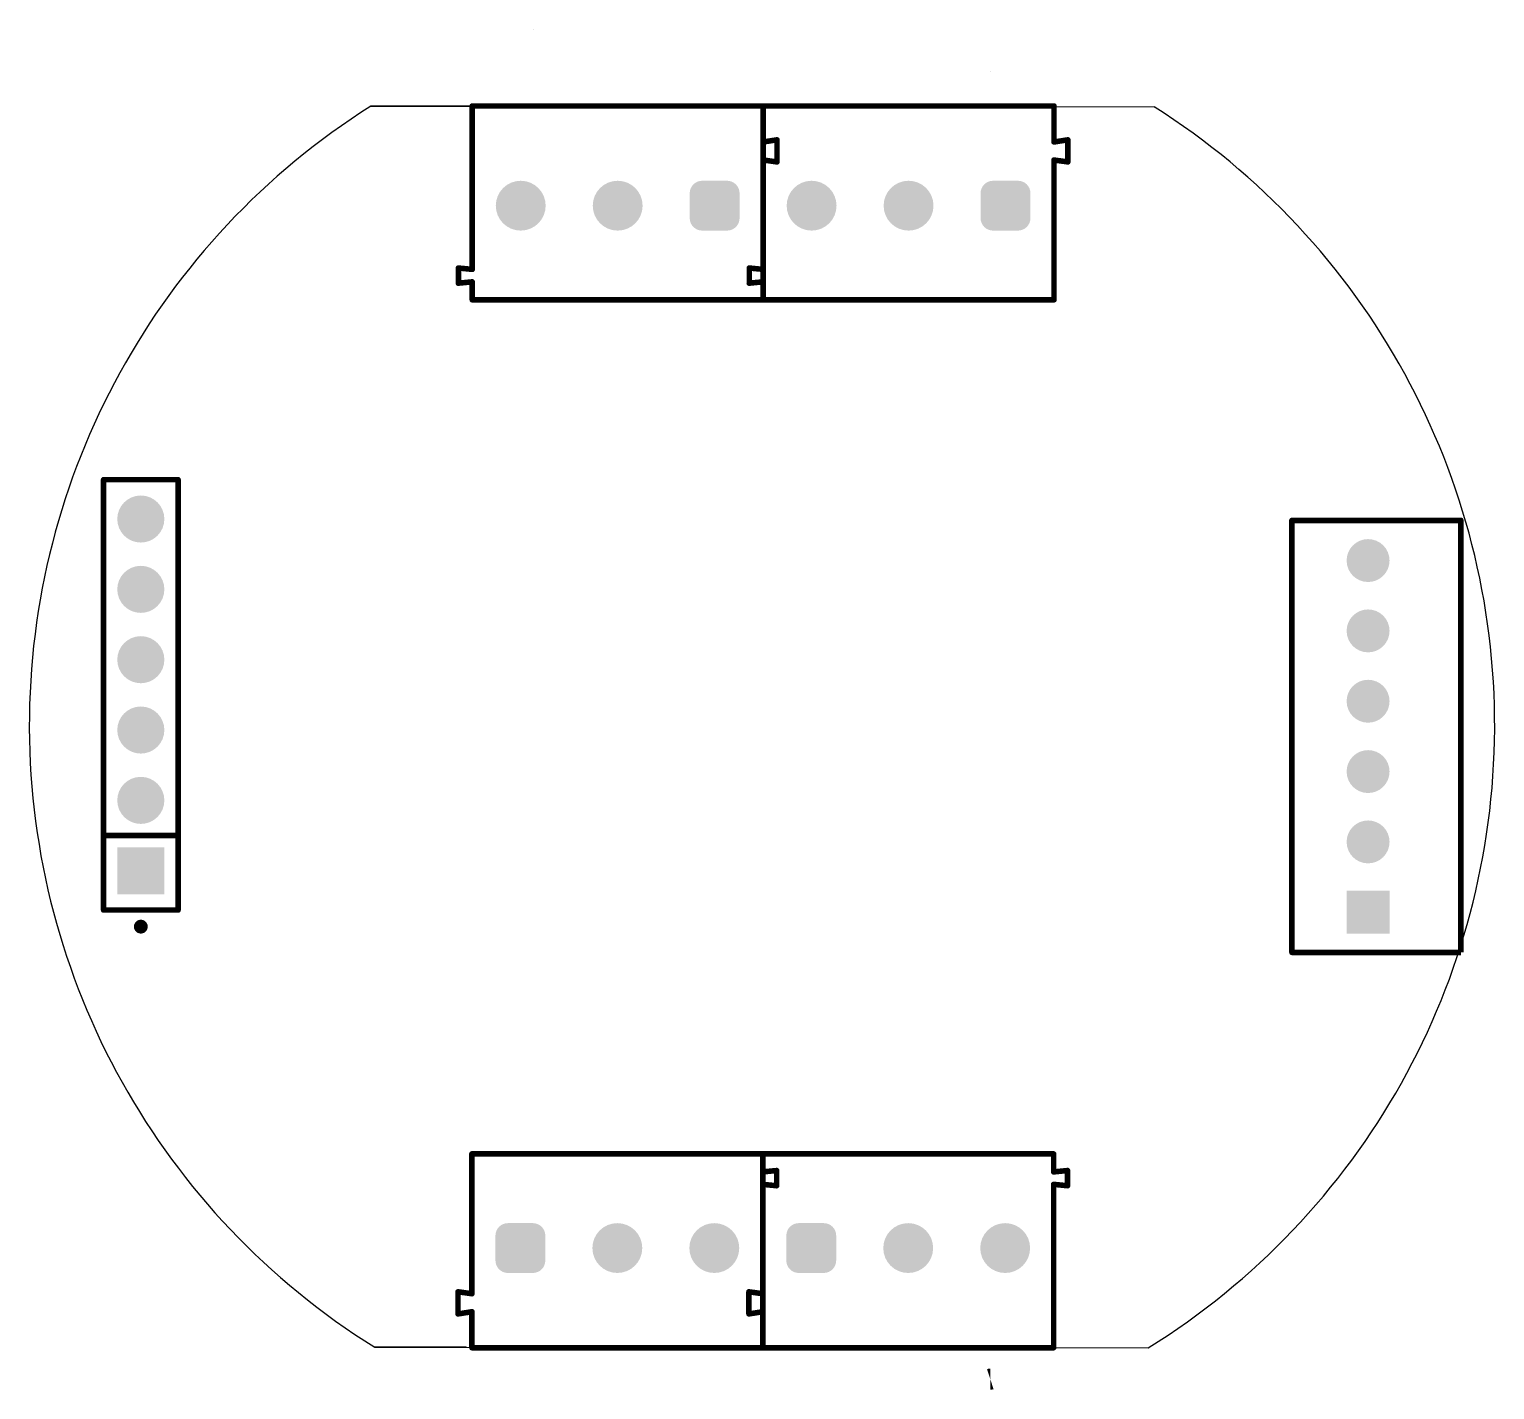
# Model space of a CAD drawing. Header units: millimetres. Extents: x 58.4 to 111.3, y 0.2 to 49.3.
import ezdxf

# ---------------------------------------------------------------- set-up
doc = ezdxf.new("R2010")
doc.units = ezdxf.units.MM
doc.layers.add('Mechanical1', color=6, linetype='Continuous')
doc.layers.add('TopOverlay', color=2, linetype='Continuous')

msp = doc.modelspace()

# ---------------------------------------------------------------- hatches: boundary and pattern name
at = {"layer": 'TopOverlay'}
h = msp.add_hatch(color=2, dxfattribs=at)
edge = h.paths.add_edge_path()
edge.add_arc((76.11374842918248, 42.97531126230803), 0.8999981999999999, 0, 360)
h = msp.add_hatch(color=2, dxfattribs=at)
edge = h.paths.add_edge_path()
edge.add_arc((76.11374842918248, 42.97531126230803), 0.5999988, 0, 360)
h = msp.add_hatch(color=2, dxfattribs=at)
edge = h.paths.add_edge_path()
edge.add_arc((79.61371602918248, 42.97531126230803), 0.8999981999999999, 0, 360)
h = msp.add_hatch(color=2, dxfattribs=at)
edge = h.paths.add_edge_path()
edge.add_arc((79.61371602918248, 42.97531126230803), 0.5999988, 0, 360)
h = msp.add_hatch(color=2, dxfattribs=at)
edge = h.paths.add_edge_path()
edge.add_arc((83.56373479918248, 42.52531089230804), 0.4499991, 270, 360)
edge.add_line((84.01373389918248, 42.52531089230804), (84.01373389918248, 43.42531163230805))
edge.add_arc((83.56373479918248, 43.42531163230805), 0.4499991, 0, 90)
edge.add_line((83.56373479918248, 43.87531073230804), (82.66373405918247, 43.87531073230804))
edge.add_arc((82.66373405918247, 43.42531163230805), 0.4499991, 90, 180.0000000000008)
edge.add_line((82.21373495918247, 43.42531163230805), (82.21373495918247, 42.52531089230804))
edge.add_arc((82.66373405918247, 42.52531089230804), 0.4499991, 180, 270)
edge.add_line((82.66373405918247, 42.07531179230804), (83.56373479918248, 42.07531179230804))
h = msp.add_hatch(color=2, dxfattribs=at)
edge = h.paths.add_edge_path()
edge.add_arc((83.11373442918247, 42.97531126230803), 0.5999988, 0, 360)
h = msp.add_hatch(color=2, dxfattribs=at)
edge = h.paths.add_edge_path()
edge.add_arc((86.61370202918248, 42.97531126230803), 0.8999981999999999, 0, 360)
h = msp.add_hatch(color=2, dxfattribs=at)
edge = h.paths.add_edge_path()
edge.add_arc((86.61370202918248, 42.97531126230803), 0.5999988, 0, 360)
h = msp.add_hatch(color=2, dxfattribs=at)
edge = h.paths.add_edge_path()
edge.add_arc((90.11372042918248, 42.97531126230803), 0.8999981999999999, 0, 360)
h = msp.add_hatch(color=2, dxfattribs=at)
edge = h.paths.add_edge_path()
edge.add_arc((90.11372042918248, 42.97531126230803), 0.5999988, 0, 360)
h = msp.add_hatch(color=2, dxfattribs=at)
edge = h.paths.add_edge_path()
edge.add_arc((94.06373919918246, 42.52531089230804), 0.4499991, 270, 360)
edge.add_line((94.51373829918246, 42.52531089230804), (94.51373829918246, 43.42531163230805))
edge.add_arc((94.06373919918246, 43.42531163230805), 0.4499991, 0, 90)
edge.add_line((94.06373919918246, 43.87531073230804), (93.16373845918247, 43.87531073230804))
edge.add_arc((93.16373845918247, 43.42531163230805), 0.4499991, 90, 180.0000000000008)
edge.add_line((92.71373935918248, 43.42531163230805), (92.71373935918248, 42.52531089230804))
edge.add_arc((93.16373845918247, 42.52531089230804), 0.4499991, 180, 270)
edge.add_line((93.16373845918247, 42.07531179230804), (94.06373919918246, 42.07531179230804))
h = msp.add_hatch(color=2, dxfattribs=at)
edge = h.paths.add_edge_path()
edge.add_arc((93.6137388291825, 42.97531126230803), 0.5999988, 0, 360)
h = msp.add_hatch(color=256, dxfattribs=at)
edge = h.paths.add_edge_path()
edge.add_arc((62.39999966, 31.66000018), 0.8499983, 0, 360)
h = msp.add_hatch(color=256, dxfattribs=at)
edge = h.paths.add_edge_path()
edge.add_arc((62.39999966, 31.66000018), 0.5499989, 0, 360)
h = msp.add_hatch(color=256, dxfattribs=at)
edge = h.paths.add_edge_path()
edge.add_arc((106.70157222, 30.15997016), 0.77499972, 0, 360)
h = msp.add_hatch(color=256, dxfattribs=at)
edge = h.paths.add_edge_path()
edge.add_arc((106.70157222, 30.15997016), 0.4999990000000001, 0, 360)
h = msp.add_hatch(color=256, dxfattribs=at)
edge = h.paths.add_edge_path()
edge.add_arc((62.39999966, 29.12000018), 0.8499983, 0, 360)
h = msp.add_hatch(color=256, dxfattribs=at)
edge = h.paths.add_edge_path()
edge.add_arc((62.39999966, 29.12000018), 0.5499989, 0, 360)
h = msp.add_hatch(color=256, dxfattribs=at)
edge = h.paths.add_edge_path()
edge.add_arc((106.70157222, 27.61997016), 0.77499972, 0, 360)
h = msp.add_hatch(color=256, dxfattribs=at)
edge = h.paths.add_edge_path()
edge.add_arc((106.70157222, 27.61997016), 0.4999990000000001, 0, 360)
h = msp.add_hatch(color=256, dxfattribs=at)
edge = h.paths.add_edge_path()
edge.add_arc((62.39999966, 26.58000018), 0.8499983, 0, 360)
h = msp.add_hatch(color=256, dxfattribs=at)
edge = h.paths.add_edge_path()
edge.add_arc((62.39999966, 26.58000018), 0.5499989, 0, 360)
h = msp.add_hatch(color=256, dxfattribs=at)
edge = h.paths.add_edge_path()
edge.add_arc((106.70157222, 25.07997016), 0.77499972, 0, 360)
h = msp.add_hatch(color=256, dxfattribs=at)
edge = h.paths.add_edge_path()
edge.add_arc((106.70157222, 25.07997016), 0.4999990000000001, 0, 360)
h = msp.add_hatch(color=256, dxfattribs=at)
edge = h.paths.add_edge_path()
edge.add_arc((62.39999966, 24.04000018), 0.8499983, 0, 360)
h = msp.add_hatch(color=256, dxfattribs=at)
edge = h.paths.add_edge_path()
edge.add_arc((62.39999966, 24.04000018), 0.5499989, 0, 360)
h = msp.add_hatch(color=256, dxfattribs=at)
edge = h.paths.add_edge_path()
edge.add_arc((106.70157222, 22.53997016), 0.77499972, 0, 360)
h = msp.add_hatch(color=256, dxfattribs=at)
edge = h.paths.add_edge_path()
edge.add_arc((106.70157222, 22.53997016), 0.4999990000000001, 0, 360)
h = msp.add_hatch(color=256, dxfattribs=at)
edge = h.paths.add_edge_path()
edge.add_arc((62.39999966, 21.50000018), 0.8499983, 0, 360)
h = msp.add_hatch(color=256, dxfattribs=at)
edge = h.paths.add_edge_path()
edge.add_arc((62.39999966, 21.50000018), 0.5499989, 0, 360)
h = msp.add_hatch(color=256, dxfattribs=at)
edge = h.paths.add_edge_path()
edge.add_arc((106.70157222, 19.99997016), 0.77499972, 0, 360)
h = msp.add_hatch(color=256, dxfattribs=at)
edge = h.paths.add_edge_path()
edge.add_arc((106.70157222, 19.99997016), 0.4999990000000001, 0, 360)
for points in [[(61.55000009, 18.11000061), (61.55000009, 19.80999975), (63.24999923, 19.80999975), (63.24999923, 18.11000061)], [(105.9265724999999, 16.68497044), (105.9265724999999, 18.23496988), (107.47657194, 18.23496988), (107.47657194, 16.68497044)]]:
    msp.add_hatch(color=256, dxfattribs=at).paths.add_polyline_path(points)
h = msp.add_hatch(color=256, dxfattribs=at)
edge = h.paths.add_edge_path()
edge.add_arc((62.39999966, 18.96000018), 0.5499989, 0, 360)
h = msp.add_hatch(color=256, dxfattribs=at)
edge = h.paths.add_edge_path()
edge.add_arc((106.70157222, 17.45997016), 0.4999990000000001, 0, 360)
h = msp.add_hatch(color=2, dxfattribs=at)
edge = h.paths.add_edge_path()
edge.add_arc((75.6512548907854, 5.783510799157219), 0.4499991, 90, 180)
edge.add_line((75.2012557907854, 5.783510799157219), (75.2012557907854, 4.883510059157219))
edge.add_arc((75.6512548907854, 4.883510059157219), 0.4499991, 180, 270)
edge.add_line((75.6512548907854, 4.433510959157219), (76.55125563078539, 4.433510959157219))
edge.add_arc((76.55125563078539, 4.883510059157219), 0.4499991, 270, 360)
edge.add_line((77.00125473078539, 4.883510059157219), (77.00125473078539, 5.783510799157219))
edge.add_arc((76.55125563078539, 5.783510799157219), 0.4499991, 0, 90)
edge.add_line((76.55125563078539, 6.233509899157219), (75.6512548907854, 6.233509899157219))
h = msp.add_hatch(color=2, dxfattribs=at)
edge = h.paths.add_edge_path()
edge.add_arc((76.10125526078538, 5.333510429157219), 0.5999988, 0, 360)
h = msp.add_hatch(color=2, dxfattribs=at)
edge = h.paths.add_edge_path()
edge.add_arc((79.60122286078538, 5.333510429157219), 0.8999981999999999, 0, 360)
h = msp.add_hatch(color=2, dxfattribs=at)
edge = h.paths.add_edge_path()
edge.add_arc((79.60122286078538, 5.333510429157219), 0.5999988, 0, 360)
h = msp.add_hatch(color=2, dxfattribs=at)
edge = h.paths.add_edge_path()
edge.add_arc((83.10124126078539, 5.333510429157219), 0.8999981999999999, 0, 360)
h = msp.add_hatch(color=2, dxfattribs=at)
edge = h.paths.add_edge_path()
edge.add_arc((83.10124126078539, 5.333510429157219), 0.5999988, 0, 360)
h = msp.add_hatch(color=2, dxfattribs=at)
edge = h.paths.add_edge_path()
edge.add_arc((86.15120849078538, 5.783561599157219), 0.4499991, 90, 180)
edge.add_line((85.70120939078538, 5.783561599157219), (85.70120939078538, 4.88356085915722))
edge.add_arc((86.15120849078538, 4.88356085915722), 0.4499991, 180, 270)
edge.add_line((86.15120849078538, 4.433561759157219), (87.05120923078537, 4.433561759157219))
edge.add_arc((87.05120923078537, 4.88356085915722), 0.4499991, 270, 360.0000000000001)
edge.add_line((87.50120833078537, 4.88356085915722), (87.50120833078537, 5.783561599157219))
edge.add_arc((87.05120923078537, 5.783561599157219), 0.4499991, 0, 90.0000000000016)
edge.add_line((87.05120923078537, 6.233560699157219), (86.15120849078538, 6.233560699157219))
h = msp.add_hatch(color=2, dxfattribs=at)
edge = h.paths.add_edge_path()
edge.add_arc((86.60120886078539, 5.333561229157219), 0.5999988, 0, 360)
h = msp.add_hatch(color=2, dxfattribs=at)
edge = h.paths.add_edge_path()
edge.add_arc((90.10122726078538, 5.333561229157219), 0.8999981999999999, 0, 360)
h = msp.add_hatch(color=2, dxfattribs=at)
edge = h.paths.add_edge_path()
edge.add_arc((90.10122726078538, 5.333561229157219), 0.5999988, 0, 360)
h = msp.add_hatch(color=2, dxfattribs=at)
edge = h.paths.add_edge_path()
edge.add_arc((93.6012456607854, 5.333561229157219), 0.8999981999999999, 0, 360)
h = msp.add_hatch(color=2, dxfattribs=at)
edge = h.paths.add_edge_path()
edge.add_arc((93.6012456607854, 5.333561229157219), 0.5999988, 0, 360)

# ---------------------------------------------------------------- linework, layer by layer
for points in [[(74.36373922918247, 46.57530406230804), (70.70080674329935, 46.56821252716476), (98.98191784202925, 46.54520785694882)], [(74.14860408170284, 1.760886304492835), (70.84146202064615, 1.754483589116502)], [(70.84303497835617, 1.753504079682726), (98.76678269454963, 1.73079009913361)]]:
    msp.add_lwpolyline(points)
for centre, start, end in [((84.8231811361612, 24.20545272383879), 108.1416628710187, 108.1554184321978), ((84.8231811361612, 24.20545272383878), 122.2729447409895, 238.0907327443153), ((84.8231811361612, 24.20545272383878), 301.8160552020883, 57.63384320541379)]:
    msp.add_arc(centre, 26.44871423176204, start, end)
at = {"layer": 'Mechanical1'}
for points in [[(74.36373922918247, 46.57530406230804), (70.70080674329937, 46.56821252716476), (98.98191784202925, 46.54520785694883)], [(70.84303497835617, 1.753504079682729), (98.76678269454963, 1.730790099133614)]]:
    msp.add_lwpolyline(points, dxfattribs=at)
for start, end in [(122.2729447409893, 238.0907327443151), (301.8160552020881, 57.63384320541391)]:
    msp.add_arc((84.8231811361612, 24.20545272383879), 26.44871423176204, start, end, dxfattribs=at)
at = {"layer": 'TopOverlay', "color": 2}
for points, const_width in [([(76.58171881999996, 49.33834175999999, 1), (76.58806881999998, 49.33834175999999, 1)], 0.00635), ([(76.58172644, 49.33837732, 1), (76.58807644, 49.33837732, 1)], 0.00635), ([(93.07197460918248, 47.81369122230804, 1), (93.07832460918247, 47.81369122230804, 1)], 0.00635), ([(93.07198222918248, 47.81365566230803, 1), (93.07833222918246, 47.81365566230803, 1)], 0.00635), ([(93.07198222918248, 47.81365566230803, 1), (93.07833222918246, 47.81365566230803, 1)], 0.00635), ([(74.31373932918248, 46.57530406230804, 1), (74.41373912918247, 46.57530406230804, 1)], 0.0999998), ([(74.31373932918248, 46.57530406230804, 1), (74.41373912918247, 46.57530406230804, 1)], 0.0999998), ([(84.81374372918248, 46.57530406230804, 1), (84.91374352918247, 46.57530406230804, 1)], 0.0999998), ([(84.81374372918248, 46.57530406230804, 1), (84.91374352918247, 46.57530406230804, 1)], 0.0999998), ([(84.81374372918248, 46.57530406230804, 1), (84.91374352918247, 46.57530406230804, 1)], 0.0999998), ([(84.81374372918248, 46.57530406230804, 1), (84.91374352918247, 46.57530406230804, 1)], 0.0999998), ([(95.31374812918249, 46.57530406230804, 1), (95.41374792918246, 46.57530406230804, 1)], 0.0999998), ([(95.31374812918249, 46.57530406230804, 1), (95.41374792918246, 46.57530406230804, 1)], 0.0999998), ([(84.81374372918248, 45.27528126230804, 1), (84.91374352918247, 45.27528126230804, 1)], 0.0999998), ([(84.81374372918248, 45.27528126230804, 1), (84.91374352918247, 45.27528126230804, 1)], 0.0999998), ([(85.31371732918247, 45.35356406230803, 1), (85.41371712918246, 45.35356406230803, 1)], 0.0999998), ([(85.31371732918247, 45.35356406230803, 1), (85.41371712918246, 45.35356406230803, 1)], 0.0999998), ([(95.31374812918249, 45.27528126230804, 1), (95.41374792918246, 45.27528126230804, 1)], 0.0999998), ([(95.31374812918249, 45.27528126230804, 1), (95.41374792918246, 45.27528126230804, 1)], 0.0999998), ([(95.81372172918248, 45.35356406230803, 1), (95.91372152918248, 45.35356406230803, 1)], 0.0999998), ([(95.81372172918248, 45.35356406230803, 1), (95.91372152918248, 45.35356406230803, 1)], 0.0999998), ([(84.81242292918247, 44.62483806230804, 1), (84.91242272918247, 44.62483806230804, 1)], 0.0999998), ([(84.81374372918248, 44.62524446230804, 1), (84.91374352918247, 44.62524446230804, 1)], 0.0999998), ([(85.31371732918247, 44.55529286230804, 1), (85.41371712918246, 44.55529286230804, 1)], 0.0999998), ([(85.31371732918247, 44.55529286230804, 1), (85.41371712918246, 44.55529286230804, 1)], 0.0999998), ([(95.31242732918248, 44.62483806230804, 1), (95.41242712918248, 44.62483806230804, 1)], 0.0999998), ([(95.31374812918249, 44.62524446230804, 1), (95.41374792918246, 44.62524446230804, 1)], 0.0999998), ([(95.81372172918248, 44.55529286230804, 1), (95.91372152918248, 44.55529286230804, 1)], 0.0999998), ([(95.81372172918248, 44.55529286230804, 1), (95.91372152918248, 44.55529286230804, 1)], 0.0999998), ([(73.81361332918247, 40.72431246230804, 1), (73.91361312918248, 40.72431246230804, 1)], 0.0999998), ([(73.81371492918247, 40.72527766230805, 1), (73.91371472918246, 40.72527766230805, 1)], 0.0999998), ([(74.31373932918248, 40.67529046230805, 1), (74.41373912918247, 40.67529046230805, 1)], 0.0999998), ([(74.31373932918248, 40.67529046230805, 1), (74.41373912918247, 40.67529046230805, 1)], 0.0999998), ([(84.31361772918247, 40.72431246230804, 1), (84.41361752918247, 40.72431246230804, 1)], 0.0999998), ([(84.31371932918248, 40.72527766230805, 1), (84.41371912918247, 40.72527766230805, 1)], 0.0999998), ([(84.81374372918248, 40.67529046230805, 1), (84.91374352918247, 40.67529046230805, 1)], 0.0999998), ([(84.81374372918248, 40.67529046230805, 1), (84.91374352918247, 40.67529046230805, 1)], 0.0999998), ([(73.81361332918247, 40.17623126230804, 1), (73.91361312918248, 40.17623126230804, 1)], 0.0999998), ([(73.81371492918247, 40.17526606230805, 1), (73.91371472918246, 40.17526606230805, 1)], 0.0999998), ([(74.31373932918248, 40.22525326230804, 1), (74.41373912918247, 40.22525326230804, 1)], 0.0999998), ([(74.31373932918248, 40.22525326230804, 1), (74.41373912918247, 40.22525326230804, 1)], 0.0999998), ([(84.31361772918247, 40.17623126230804, 1), (84.41361752918247, 40.17623126230804, 1)], 0.0999998), ([(84.31371932918248, 40.17526606230805, 1), (84.41371912918247, 40.17526606230805, 1)], 0.0999998), ([(84.81374372918248, 40.22525326230804, 1), (84.91374352918247, 40.22525326230804, 1)], 0.0999998), ([(84.81374372918248, 40.22525326230804, 1), (84.91374352918247, 40.22525326230804, 1)], 0.0999998), ([(74.31373932918248, 39.57526726230804, 1), (74.41373912918247, 39.57526726230804, 1)], 0.0999998), ([(74.31373932918248, 39.57526726230804, 1), (74.41373912918247, 39.57526726230804, 1)], 0.0999998), ([(84.81374372918248, 39.57526726230804, 1), (84.91374352918247, 39.57526726230804, 1)], 0.0999998), ([(84.81374372918248, 39.57526726230804, 1), (84.91374352918247, 39.57526726230804, 1)], 0.0999998), ([(84.81374372918248, 39.57526726230804, 1), (84.91374352918247, 39.57526726230804, 1)], 0.0999998), ([(84.81374372918248, 39.57526726230804, 1), (84.91374352918247, 39.57526726230804, 1)], 0.0999998), ([(95.31374812918249, 39.57526726230804, 1), (95.41374792918246, 39.57526726230804, 1)], 0.0999998), ([(95.31374812918249, 39.57526726230804, 1), (95.41374792918246, 39.57526726230804, 1)], 0.0999998), ([(74.3012461607854, 8.733554429157218, 1), (74.40124596078539, 8.733554429157218, 1)], 0.0999998), ([(74.3012461607854, 8.733554429157218, 1), (74.40124596078539, 8.733554429157218, 1)], 0.0999998), ([(84.8012505607854, 8.733554429157218, 1), (84.90125036078535, 8.733554429157218, 1)], 0.0999998), ([(84.8012505607854, 8.733554429157218, 1), (84.90125036078535, 8.733554429157218, 1)], 0.0999998), ([(84.8012505607854, 8.733554429157218, 1), (84.90125036078535, 8.733554429157218, 1)], 0.0999998), ([(84.8012505607854, 8.733554429157218, 1), (84.90125036078535, 8.733554429157218, 1)], 0.0999998), ([(95.30120416078537, 8.733554429157218, 1), (95.4012039607854, 8.733554429157218, 1)], 0.0999998), ([(95.30120416078537, 8.733554429157218, 1), (95.4012039607854, 8.733554429157218, 1)], 0.0999998), ([(84.8012505607854, 8.08356842915722, 1), (84.90125036078535, 8.08356842915722, 1)], 0.0999998), ([(84.8012505607854, 8.08356842915722, 1), (84.90125036078535, 8.08356842915722, 1)], 0.0999998), ([(85.30122416078537, 8.133555629157218, 1), (85.40122396078539, 8.133555629157218, 1)], 0.0999998), ([(85.30132576078539, 8.132590429157219, 1), (85.4013255607854, 8.132590429157219, 1)], 0.0999998), ([(95.30120416078537, 8.08356842915722, 1), (95.4012039607854, 8.08356842915722, 1)], 0.0999998), ([(95.30120416078537, 8.08356842915722, 1), (95.4012039607854, 8.08356842915722, 1)], 0.0999998), ([(95.80122856078538, 8.133555629157218, 1), (95.9012283607854, 8.133555629157218, 1)], 0.0999998), ([(95.80133016078538, 8.132590429157219, 1), (95.90132996078539, 8.132590429157219, 1)], 0.0999998), ([(84.8012505607854, 7.633531229157218, 1), (84.90125036078535, 7.633531229157218, 1)], 0.0999998), ([(84.8012505607854, 7.633531229157218, 1), (84.90125036078535, 7.633531229157218, 1)], 0.0999998), ([(85.30122416078537, 7.583544029157218, 1), (85.40122396078539, 7.583544029157218, 1)], 0.0999998), ([(85.30132576078539, 7.58450922915722, 1), (85.4013255607854, 7.58450922915722, 1)], 0.0999998), ([(95.30120416078537, 7.633531229157218, 1), (95.4012039607854, 7.633531229157218, 1)], 0.0999998), ([(95.30120416078537, 7.633531229157218, 1), (95.4012039607854, 7.633531229157218, 1)], 0.0999998), ([(95.80122856078538, 7.583544029157218, 1), (95.9012283607854, 7.583544029157218, 1)], 0.0999998), ([(95.80133016078538, 7.58450922915722, 1), (95.90132996078539, 7.58450922915722, 1)], 0.0999998), ([(73.8012217607854, 3.753528829157219, 1), (73.90122156078539, 3.753528829157219, 1)], 0.0999998), ([(73.8012217607854, 3.753528829157219, 1), (73.90122156078539, 3.753528829157219, 1)], 0.0999998), ([(74.3012461607854, 3.683577229157219, 1), (74.40124596078539, 3.683577229157219, 1)], 0.0999998), ([(74.30251616078539, 3.68398362915722, 1), (74.4025159607854, 3.68398362915722, 1)], 0.0999998), ([(84.3012261607854, 3.753528829157219, 1), (84.4012259607854, 3.753528829157219, 1)], 0.0999998), ([(84.3012261607854, 3.753528829157219, 1), (84.4012259607854, 3.753528829157219, 1)], 0.0999998), ([(84.8012505607854, 3.683577229157219, 1), (84.90125036078535, 3.683577229157219, 1)], 0.0999998), ([(84.80252056078537, 3.68398362915722, 1), (84.90252036078539, 3.68398362915722, 1)], 0.0999998), ([(73.8012217607854, 2.95525762915722, 1), (73.90122156078539, 2.95525762915722, 1)], 0.0999998), ([(73.8012217607854, 2.95525762915722, 1), (73.90122156078539, 2.95525762915722, 1)], 0.0999998), ([(74.3012461607854, 3.033540429157219, 1), (74.40124596078539, 3.033540429157219, 1)], 0.0999998), ([(74.3012461607854, 3.033540429157219, 1), (74.40124596078539, 3.033540429157219, 1)], 0.0999998), ([(84.3012261607854, 2.95525762915722, 1), (84.4012259607854, 2.95525762915722, 1)], 0.0999998), ([(84.3012261607854, 2.95525762915722, 1), (84.4012259607854, 2.95525762915722, 1)], 0.0999998), ([(84.8012505607854, 3.033540429157219, 1), (84.90125036078535, 3.033540429157219, 1)], 0.0999998), ([(84.8012505607854, 3.033540429157219, 1), (84.90125036078535, 3.033540429157219, 1)], 0.0999998), ([(74.3012461607854, 1.733517629157219, 1), (74.40124596078539, 1.733517629157219, 1)], 0.0999998), ([(74.3012461607854, 1.733517629157219, 1), (74.40124596078539, 1.733517629157219, 1)], 0.0999998), ([(84.8012505607854, 1.733568429157219, 1), (84.90125036078535, 1.733568429157219, 1)], 0.0999998), ([(84.8012505607854, 1.733568429157219, 1), (84.90125036078535, 1.733568429157219, 1)], 0.0999998), ([(84.8012505607854, 1.733517629157219, 1), (84.90125036078535, 1.733517629157219, 1)], 0.0999998), ([(84.8012505607854, 1.733517629157219, 1), (84.90125036078535, 1.733517629157219, 1)], 0.0999998), ([(95.30120416078537, 1.733568429157219, 1), (95.4012039607854, 1.733568429157219, 1)], 0.0999998), ([(95.30120416078537, 1.733568429157219, 1), (95.4012039607854, 1.733568429157219, 1)], 0.0999998), ([(84.8212530607854, 0.6060624291572199, 1), (84.82760306078539, 0.6060624291572199, 1)], 0.00635), ([(93.05953224078539, 0.6060878291572199, 1), (93.06588224078538, 0.6060878291572199, 1)], 0.00635), ([(93.0595398607854, 0.6060624291572199, 1), (93.06588986078539, 0.6060624291572199, 1)], 0.00635)]:
    msp.add_lwpolyline(points, format="xyb", close=True, dxfattribs=dict(at, const_width=const_width))
at = {"layer": 'TopOverlay', "color": 2, "const_width": 0.1999996}
for points in [[(74.36373922918246, 46.57530406230804), (84.86374362918247, 46.57530406230804)], [(74.36373922918246, 40.67529046230805), (74.36373922918246, 46.57530406230804)], [(84.86374362918247, 40.67529046230805), (84.86374362918247, 46.57530406230804)], [(84.86374362918247, 46.57530406230804), (95.36374802918247, 46.57530406230804)], [(84.86374362918247, 45.27528126230804), (84.86374362918247, 46.57530406230804)], [(95.36374802918247, 45.27528126230804), (95.36374802918247, 46.57530406230804)], [(84.86374362918247, 45.27528126230804), (85.36371722918248, 45.35356406230803)], [(85.36371722918248, 44.55529286230804), (85.36371722918248, 45.35356406230803)], [(95.36374802918247, 45.27528126230804), (95.86372162918248, 45.35356406230803)], [(95.86372162918248, 44.55529286230804), (95.86372162918248, 45.35356406230803)], [(84.86242282918246, 44.62483806230804), (85.36371722918248, 44.55529286230804)], [(84.86374362918247, 39.57526726230804), (84.86374362918247, 44.62524446230804)], [(95.36242722918249, 44.62483806230804), (95.86372162918248, 44.55529286230804)], [(95.36374802918247, 39.57526726230804), (95.36374802918247, 44.62524446230804)], [(73.86361322918248, 40.72431246230804), (74.36373922918246, 40.67529046230805)], [(73.86371482918248, 40.17526606230805), (73.86371482918248, 40.72527766230805)], [(84.36361762918246, 40.72431246230804), (84.86374362918247, 40.67529046230805)], [(84.36371922918246, 40.17526606230805), (84.36371922918246, 40.72527766230805)], [(73.86361322918248, 40.17623126230804), (74.36373922918246, 40.22525326230804)], [(74.36373922918246, 39.57526726230804), (74.36373922918246, 40.22525326230804)], [(84.36361762918246, 40.17623126230804), (84.86374362918247, 40.22525326230804)], [(84.86374362918247, 39.57526726230804), (84.86374362918247, 40.22525326230804)], [(74.36373922918246, 39.57526726230804), (84.86374362918247, 39.57526726230804)], [(84.86374362918247, 39.57526726230804), (95.36374802918247, 39.57526726230804)], [(74.35124606078539, 8.733554429157218), (84.85125046078537, 8.733554429157218)], [(74.35124606078539, 3.683577229157219), (74.35124606078539, 8.733554429157218)], [(84.85125046078537, 3.683577229157219), (84.85125046078537, 8.733554429157218)], [(84.85125046078537, 8.733554429157218), (95.35120406078538, 8.733554429157218)], [(84.85125046078537, 8.08356842915722), (84.85125046078537, 8.733554429157218)], [(95.35120406078538, 8.08356842915722), (95.35120406078538, 8.733554429157218)], [(84.85125046078537, 8.08356842915722), (85.35132566078539, 8.132590429157219)], [(85.35122406078537, 7.583544029157218), (85.35122406078537, 8.133555629157218)], [(95.35120406078538, 8.08356842915722), (95.85133006078539, 8.132590429157219)], [(95.85122846078538, 7.583544029157218), (95.85122846078538, 8.133555629157218)], [(84.85125046078537, 1.733517629157219), (84.85125046078537, 7.633531229157218)], [(84.85125046078537, 7.633531229157218), (85.35132566078539, 7.58450922915722)], [(95.35120406078538, 7.633531229157218), (95.85133006078539, 7.58450922915722)], [(95.35120406078538, 1.733568429157219), (95.35120406078538, 7.633531229157218)], [(73.85122166078538, 2.95525762915722), (73.85122166078538, 3.753528829157219)], [(73.85122166078538, 3.753528829157219), (74.35251606078539, 3.68398362915722)], [(84.35122606078538, 3.753528829157219), (84.85252046078539, 3.68398362915722)], [(84.35122606078538, 2.95525762915722), (84.35122606078538, 3.753528829157219)], [(73.85122166078538, 2.95525762915722), (74.35124606078539, 3.033540429157219)], [(74.35124606078539, 1.733517629157219), (74.35124606078539, 3.033540429157219)], [(84.35122606078538, 2.95525762915722), (84.85125046078537, 3.033540429157219)], [(84.85125046078537, 1.733568429157219), (84.85125046078537, 3.033540429157219)], [(74.35124606078539, 1.733517629157219), (84.85125046078537, 1.733517629157219)], [(84.85125046078537, 1.733568429157219), (95.35120406078538, 1.733568429157219)]]:
    msp.add_lwpolyline(points, dxfattribs=at)
at = {"layer": 'TopOverlay', "const_width": 0.1999996}
for points in [[(61.05499853999999, 33.07999988000001), (63.74500078, 33.07999988000001)], [(61.05499853999999, 17.54000048), (61.05499853999999, 33.07999988000001)], [(63.74500078, 17.54000048), (63.74500078, 33.07999988000001)], [(103.95156502, 31.60995456), (110.05152742, 31.60995456)], [(103.95156502, 16.00998576), (103.95156502, 31.60995456)], [(110.05152742, 16.00998576), (110.05152742, 31.60995456)], [(61.05499853999999, 20.23000018), (63.74500078, 20.23000018)], [(61.05499853999999, 17.54000048), (63.74500078, 17.54000048)], [(103.95156502, 16.00998576), (110.05152742, 16.00998576)]]:
    msp.add_lwpolyline(points, dxfattribs=at)
at = {"layer": 'TopOverlay'}
for points, const_width in [([(61.00499863999999, 33.07999988000001, 1), (61.10499844, 33.07999988000001, 1)], 0.0999998), ([(61.00499863999999, 33.07999988000001, 1), (61.10499844, 33.07999988000001, 1)], 0.0999998), ([(63.69500087999998, 33.07999988000001, 1), (63.79500067999998, 33.07999988000001, 1)], 0.0999998), ([(63.69500087999998, 33.07999988000001, 1), (63.79500067999998, 33.07999988000001, 1)], 0.0999998), ([(103.90156512, 31.60995456, 1), (104.00156492, 31.60995456, 1)], 0.0999998), ([(103.90156512, 31.60995456, 1), (104.00156492, 31.60995456, 1)], 0.0999998), ([(110.00152752, 31.60995456, 1), (110.10152732, 31.60995456, 1)], 0.0999998), ([(110.00152752, 31.60995456, 1), (110.10152732, 31.60995456, 1)], 0.0999998), ([(61.00499863999999, 20.23000018, 1), (61.10499844, 20.23000018, 1)], 0.0999998), ([(63.69500087999998, 20.23000018, 1), (63.79500067999998, 20.23000018, 1)], 0.0999998), ([(61.00499863999999, 17.54000048, 1), (61.10499844, 17.54000048, 1)], 0.0999998), ([(61.00499863999999, 17.54000048, 1), (61.10499844, 17.54000048, 1)], 0.0999998), ([(63.69500087999998, 17.54000048, 1), (63.79500067999998, 17.54000048, 1)], 0.0999998), ([(63.69500087999998, 17.54000048, 1), (63.79500067999998, 17.54000048, 1)], 0.0999998), ([(62.52500067999999, 16.93999914, 1), (62.27499863999999, 16.93999914, 1)], 0.2499995), ([(62.21249939999999, 16.93999914, 1), (62.33749787999999, 16.93999914, 1)], 0.12499848), ([(62.46250144, 16.93999914, 1), (62.58749992, 16.93999914, 1)], 0.12499848), ([(103.90156512, 16.00998576, 1), (104.00156492, 16.00998576, 1)], 0.0999998), ([(103.90156512, 16.00998576, 1), (104.00156492, 16.00998576, 1)], 0.0999998)]:
    msp.add_lwpolyline(points, format="xyb", close=True, dxfattribs=dict(at, const_width=const_width))
at = {"layer": 'TopOverlay', "color": 2, "const_width": 0.762}
for points in [[(93.0648027407854, 0.5996895691572199, -0.0789705172629575), (93.06270470078539, 0.5993568291572199)], [(93.0648027407854, 0.5996895691572199, -0.078970517262955), (93.06270470078539, 0.5993568291572199)]]:
    msp.add_lwpolyline(points, format="xyb", dxfattribs=at)

doc.saveas('drawing.dxf')
